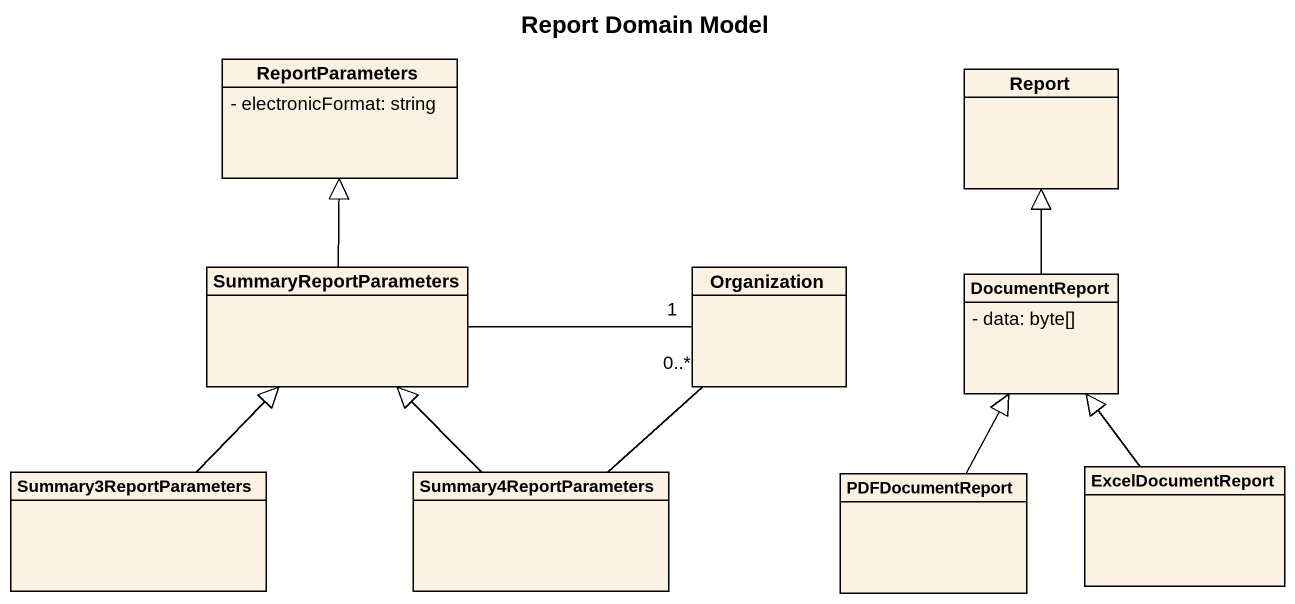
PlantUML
@startuml
title Report Domain Model
hide circle
hide empty members
skinparam classAttributeIconSize 0
class ReportParameters {
  - electronicFormat: string
}
class Report
class SummaryReportParameters
class Organization
class DocumentReport {
  - data: byte[]
}
class Summary3ReportParameters
class Summary4ReportParameters
class PDFDocumentReport
class ExcelDocumentReport
SummaryReportParameters -up-|> ReportParameters
SummaryReportParameters -right- "1" Organization
DocumentReport -up-|> Report
Summary3ReportParameters -up-|> SummaryReportParameters
Summary4ReportParameters -up-|> SummaryReportParameters
Summary4ReportParameters -up- "0..*" Organization
PDFDocumentReport -up-|> DocumentReport
ExcelDocumentReport -up-|> DocumentReport
@enduml
